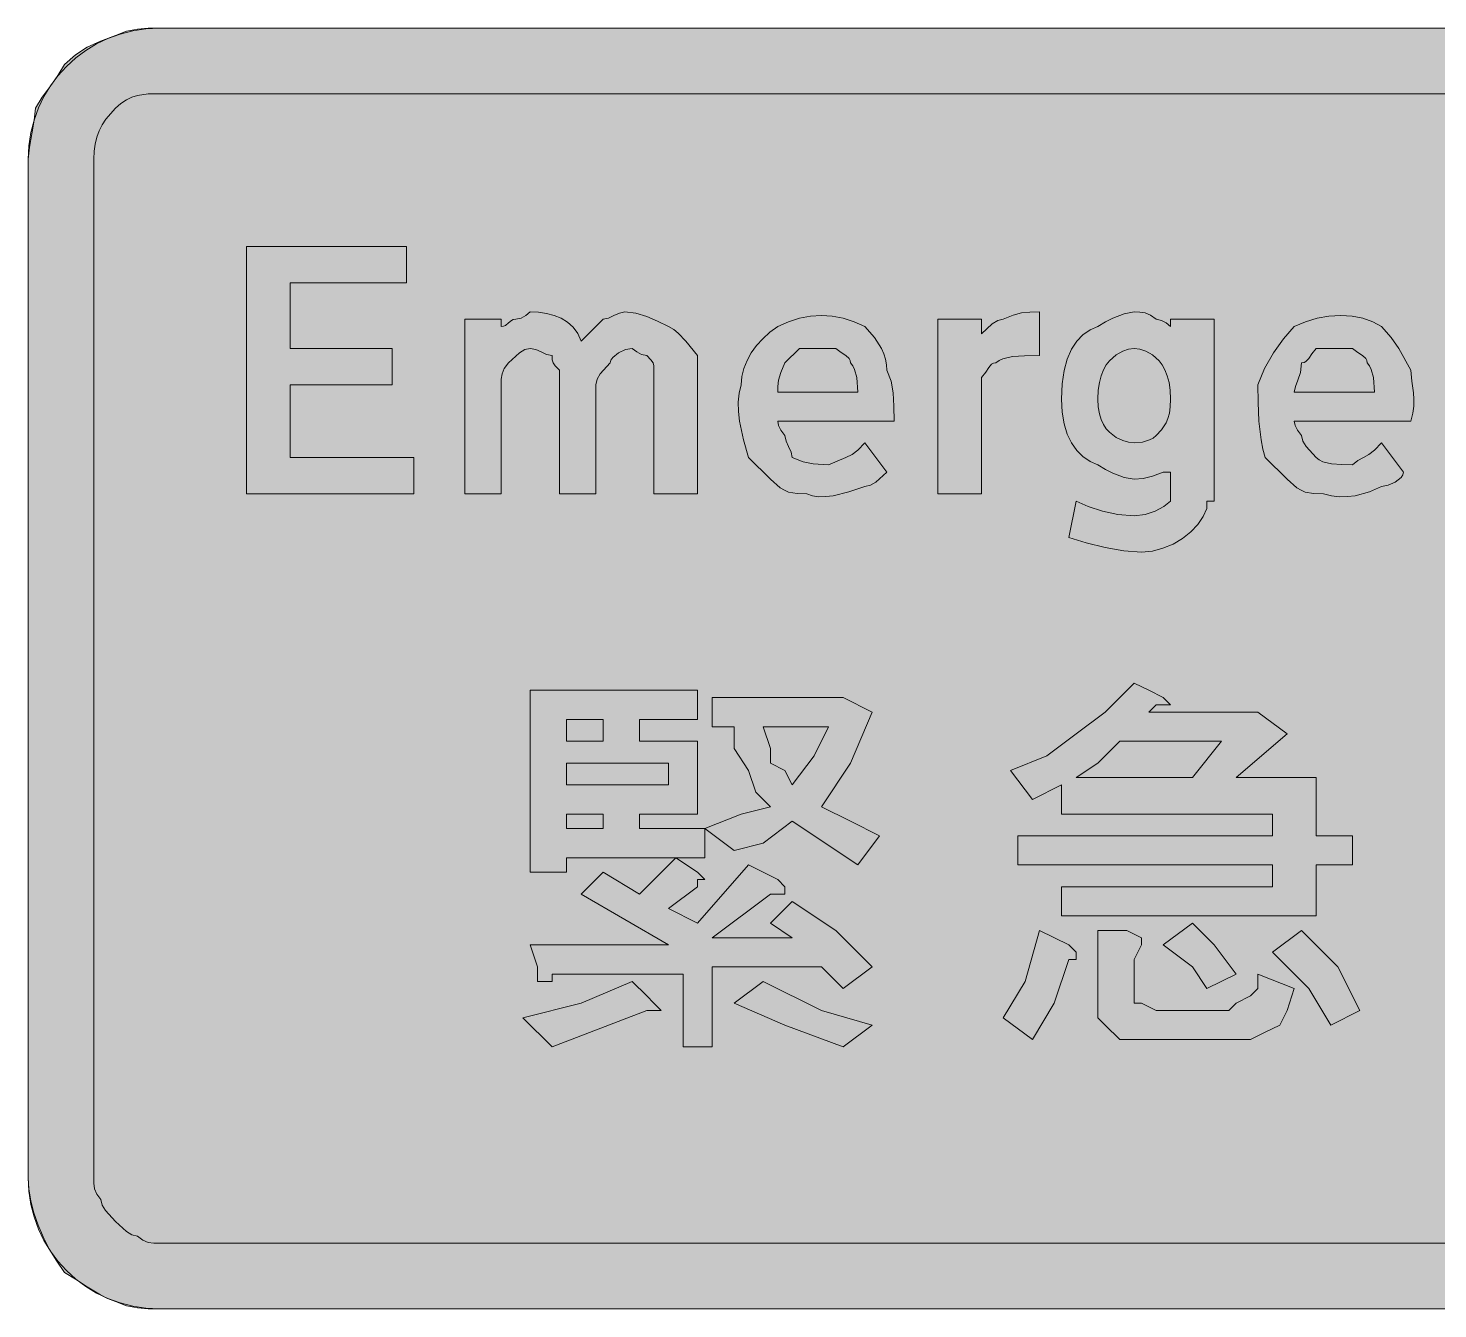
# Model space of a CAD drawing. Header units: metres. Extents: x 14 to 553, y 30 to 241.
# Drawn here: x 13.9 to 246.4, y 29.8 to 241 of the extents above; entities that cross this region are included whole.
import ezdxf

# ---------------------------------------------------------------- set-up
doc = ezdxf.new("R2010")
doc.units = ezdxf.units.M
for name, color, linetype, true_color in [('FILL_BLUE_0000FF', 7, 'Continuous', 0x0000ff), ('FILL_WHITE_FFFFFF', 7, 'Continuous', 0xffffff), ('STROKE_BLUE_0000FF', 7, 'Continuous', 0x0000ff)]:
    doc.layers.add(name, color=color, linetype=linetype, true_color=true_color)

msp = doc.modelspace()

# ---------------------------------------------------------------- hatches: boundary and pattern name
at = {"layer": 'FILL_BLUE_0000FF', "true_color": 0x0000ff}
h = msp.add_hatch(color=7, dxfattribs=at)
h.dxf.hatch_style = 1
h.paths.add_polyline_path([(532.95, 230.12), (534.75, 229.86), (535.65, 229.57), (536.55, 229.15), (537.45, 228.55), (538.35, 227.76), (539.93, 225.94), (540.54, 225), (541.05, 224.01), (541.44, 222.97), (541.73, 221.85), (541.89, 220.66), (541.95, 219.36), (541.95, 51.36), (541.89, 50.41), (541.73, 49.39), (541.44, 48.34), (541.05, 47.31), (540.54, 46.33), (539.93, 45.45), (539.19, 44.72), (538.35, 44.16), (536.55, 42.58), (534.75, 41.46), (533.85, 41.07), (532.95, 40.78), (532.05, 40.62), (531.15, 40.56), (35.55, 40.56), (34.65, 40.58), (33.75, 40.71), (32.85, 41.07), (31.95, 41.76), (31.05, 41.97), (30.15, 42.51), (28.35, 44.16), (26.7, 45.96), (26.16, 46.86), (25.95, 47.76), (25.26, 48.66), (24.9, 49.56), (24.77, 50.46), (24.75, 51.36), (24.75, 219.36), (24.81, 220.66), (24.98, 221.85), (25.26, 222.97), (25.65, 224.01), (26.16, 225), (26.78, 225.94), (28.35, 227.76), (29.25, 228.55), (30.15, 229.15), (31.05, 229.57), (31.95, 229.86), (33.75, 230.12), (35.55, 230.16), (531.15, 230.16), (532.95, 230.12)])
at = {"layer": 'FILL_WHITE_FFFFFF', "true_color": 0xffffff}
h = msp.add_hatch(color=7, dxfattribs=at)
h.dxf.hatch_style = 1
h.paths.add_polyline_path([(533, 240.9), (534.94, 240.7), (536.93, 240.33), (538.95, 239.76), (540.97, 238.97), (542.96, 237.92), (544.9, 236.6), (546.75, 234.96), (548.04, 233.16), (549.21, 231.34), (550.23, 229.5), (551.1, 227.61), (551.8, 225.67), (552.32, 223.65), (552.64, 221.56), (552.75, 219.36), (552.75, 51.36), (552.56, 49.54), (552.15, 47.61), (551.74, 45.45), (551.55, 42.96), (550.46, 41.16), (549.15, 39.36), (547.84, 37.56), (546.75, 35.76), (544.9, 34.47), (542.96, 33.3), (540.97, 32.28), (538.95, 31.41), (536.93, 30.71), (534.94, 30.19), (533, 29.87), (531.15, 29.76), (35.55, 29.76), (33.75, 29.78), (31.95, 29.91), (30.15, 30.27), (28.35, 30.96), (27.05, 31.46), (25.86, 32.05), (23.7, 33.36), (21.77, 34.67), (19.95, 35.76), (18.66, 37.61), (17.49, 39.55), (16.47, 41.54), (15.6, 43.56), (14.9, 45.58), (14.38, 47.57), (14.06, 49.51), (13.95, 51.36), (13.95, 219.36), (14.14, 221.35), (14.55, 223.56), (14.96, 225.77), (15.15, 227.76), (16.24, 229.56), (17.55, 231.36), (18.86, 233.16), (19.95, 234.96), (21.77, 236.55), (23.7, 237.81), (25.86, 238.84), (28.35, 239.76), (30.15, 240.45), (31.95, 240.81), (33.75, 240.94), (35.55, 240.96), (531.15, 240.96), (533, 240.9)])
h = msp.add_hatch(color=7, dxfattribs=at)
h.dxf.hatch_style = 1
h.paths.add_polyline_path([(49.95, 204.96), (76.35, 204.96), (76.35, 198.96), (57.15, 198.96), (57.15, 188.16), (73.95, 188.16), (73.95, 182.16), (57.15, 182.16), (57.15, 170.16), (77.55, 170.16), (77.55, 164.16), (49.95, 164.16), (49.95, 204.96)])
h = msp.add_hatch(color=7, dxfattribs=at)
h.dxf.hatch_style = 1
h.paths.add_polyline_path([(91.95, 191.76), (92.35, 191.81), (92.66, 191.95), (93.15, 192.36), (93.64, 192.77), (93.95, 192.91), (94.35, 192.96), (95.23, 193.15), (96, 193.56), (96.75, 194.16), (98.1, 194.1), (99.41, 193.92), (100.67, 193.59), (101.85, 193.11), (102.91, 192.46), (103.84, 191.63), (104.59, 190.6), (105.15, 189.36), (108.75, 192.96), (109.65, 193.15), (110.55, 193.56), (111.45, 193.97), (112.35, 194.16), (114.15, 193.95), (115.95, 193.41), (117.75, 192.64), (119.55, 191.76), (120.4, 191.26), (121.14, 190.67), (122.4, 189.36), (124.35, 186.96), (124.35, 185.76), (124.35, 184.56), (124.35, 164.16), (117.15, 164.16), (117.15, 183.36), (117.15, 184.56), (117.13, 185.27), (117, 185.76), (116.64, 186.25), (115.95, 186.96), (115.07, 187.15), (114.3, 187.56), (113.55, 188.16), (112.48, 187.95), (111.3, 187.41), (110.34, 186.64), (110.06, 186.21), (109.95, 185.76), (108.3, 183.96), (107.76, 183.06), (107.55, 182.16), (107.55, 164.16), (101.55, 164.16), (101.55, 183.36), (101.55, 184.56), (100.86, 185.27), (100.5, 185.76), (100.37, 186.25), (100.35, 186.96), (99.45, 187.15), (98.55, 187.56), (97.65, 187.97), (96.75, 188.16), (95.85, 187.95), (94.95, 187.41), (93.15, 185.76), (92.46, 184.86), (92.1, 183.96), (91.97, 183.06), (91.95, 182.16), (91.95, 164.16), (85.95, 164.16), (85.95, 192.96), (91.95, 192.96), (91.95, 191.76)])
h = msp.add_hatch(color=7, dxfattribs=at)
h.dxf.hatch_style = 1
h.paths.add_polyline_path([(139.35, 164.46), (138.67, 164.75), (137.96, 165.17), (136.35, 166.56), (132.75, 170.16), (131.89, 173.05), (131.25, 176.16), (131.09, 177.73), (131.06, 179.27), (131.21, 180.76), (131.55, 182.16), (131.66, 183.51), (131.98, 184.84), (132.5, 186.15), (133.2, 187.41), (134.07, 188.62), (135.09, 189.75), (136.26, 190.81), (137.55, 191.76), (139.35, 192.55), (141.15, 193.11), (142.95, 193.45), (144.75, 193.56), (146.55, 193.45), (148.35, 193.11), (150.15, 192.55), (151.95, 191.76), (153.53, 189.96), (154.65, 188.16), (155.04, 187.26), (155.32, 186.36), (155.49, 185.46), (155.55, 184.56), (156.24, 182.74), (156.6, 180.81), (156.73, 178.65), (156.75, 176.16), (137.55, 176.16), (137.7, 175.41), (138.06, 174.64), (138.75, 173.76), (138.94, 172.86), (139.35, 171.96), (139.76, 171.06), (139.95, 170.16), (141.73, 169.47), (143.4, 169.11), (145.95, 168.96), (148.8, 170.16), (149.83, 170.65), (150.75, 171.36), (151.95, 172.56), (155.55, 167.76), (153.75, 166.11), (152.85, 165.57), (151.95, 165.36), (149.27, 164.5), (146.7, 163.86), (145.49, 163.7), (144.36, 163.67), (143.3, 163.82), (142.35, 164.16), (140.74, 164.2), (139.35, 164.46)])
h.paths.add_polyline_path([(150.6, 183.36), (150.24, 184.67), (149.95, 185.26), (149.55, 185.76), (149.5, 186.16), (149.34, 186.47), (148.8, 186.96), (148.03, 187.45), (147.15, 188.16), (141.15, 188.16), (138.75, 185.76), (138.06, 184.17), (137.7, 182.91), (137.57, 181.88), (137.55, 180.96), (150.75, 180.96), (150.6, 183.36)], flags=16)
h = msp.add_hatch(color=7, dxfattribs=at)
h.dxf.hatch_style = 1
h.paths.add_polyline_path([(172.95, 192.21), (173.85, 192.75), (174.75, 192.96), (176.36, 193.65), (177.75, 194.01), (179.14, 194.14), (180.75, 194.16), (180.75, 186.96), (178.28, 186.94), (176.25, 186.81), (174.68, 186.45), (174.06, 186.16), (173.55, 185.76), (173.15, 185.71), (172.84, 185.55), (172.35, 185.01), (171.86, 184.24), (171.15, 183.36), (171.15, 180.96), (171.15, 164.16), (163.95, 164.16), (163.95, 192.96), (171.15, 192.96), (171.15, 190.56), (172.95, 192.21)])
h = msp.add_hatch(color=7, dxfattribs=at)
h.dxf.hatch_style = 1
h.paths.add_polyline_path([(209.55, 192.96), (209.55, 162.96), (208.35, 162.96), (208.35, 161.76), (207.74, 160.42), (206.83, 159.12), (205.67, 157.9), (204.3, 156.81), (202.76, 155.89), (201.09, 155.18), (199.34, 154.72), (197.55, 154.56), (194.66, 154.77), (191.55, 155.31), (188.44, 156.08), (185.55, 156.96), (186.75, 162.96), (188.76, 162.08), (191.1, 161.31), (193.67, 160.77), (196.35, 160.56), (198.13, 160.77), (199.8, 161.31), (201.24, 162.08), (202.35, 162.96), (202.35, 164.16), (202.35, 165.36), (202.35, 167.76), (201.15, 167.76), (199.39, 167.07), (197.85, 166.71), (196.35, 166.56), (194.7, 166.86), (192.81, 167.57), (191.64, 168.17), (190.35, 168.96), (189.06, 169.52), (187.89, 170.31), (186.87, 171.32), (186, 172.56), (185.3, 174.02), (184.78, 175.71), (184.46, 177.62), (184.35, 179.76), (184.46, 182.29), (184.78, 184.5), (185.3, 186.4), (186, 188.01), (186.87, 189.33), (187.89, 190.39), (189.06, 191.2), (190.35, 191.76), (191.64, 192.55), (192.81, 193.15), (194.7, 193.86), (196.35, 194.16), (197.25, 194.14), (198.15, 194.01), (199.05, 193.65), (199.95, 192.96), (200.83, 192.77), (201.6, 192.36), (202.35, 191.76), (202.35, 192.96), (209.55, 192.96)])
h.paths.add_polyline_path([(194.45, 187.72), (193.35, 187.11), (192.25, 186.11), (191.74, 185.43), (191.29, 184.62), (190.9, 183.65), (190.61, 182.53), (190.42, 181.24), (190.35, 179.76), (190.42, 178.49), (190.61, 177.38), (190.9, 176.42), (191.29, 175.6), (191.74, 174.9), (192.25, 174.32), (193.35, 173.46), (194.45, 172.94), (195.41, 172.67), (196.35, 172.56), (197.7, 172.71), (198.88, 173.07), (199.45, 173.36), (199.95, 173.76), (200.83, 174.7), (201.6, 175.86), (201.91, 176.6), (202.14, 177.47), (202.3, 178.52), (202.35, 179.76), (202.28, 181.24), (202.09, 182.53), (201.8, 183.65), (201.41, 184.62), (200.96, 185.43), (200.45, 186.11), (199.35, 187.11), (198.25, 187.72), (197.29, 188.03), (196.35, 188.16), (195.41, 188.03), (194.45, 187.72)], flags=16)
h = msp.add_hatch(color=7, dxfattribs=at)
h.dxf.hatch_style = 1
h.paths.add_polyline_path([(224.55, 164.46), (223.87, 164.75), (223.16, 165.17), (221.55, 166.56), (217.95, 170.16), (217.55, 171.56), (217.26, 173.05), (216.9, 176.16), (216.77, 179.27), (216.75, 182.16), (217.86, 184.84), (219.3, 187.41), (220.97, 189.75), (222.75, 191.76), (224.6, 192.55), (226.52, 193.11), (228.47, 193.45), (230.4, 193.56), (232.28, 193.45), (234.06, 193.11), (235.69, 192.55), (237.15, 191.76), (238.74, 189.96), (240, 188.16), (241.95, 184.56), (242.12, 182.74), (242.4, 180.81), (242.48, 179.77), (242.46, 178.65), (242.29, 177.46), (241.95, 176.16), (222.75, 176.16), (222.9, 175.41), (223.26, 174.64), (223.95, 173.76), (224.16, 172.86), (224.7, 171.96), (226.35, 170.16), (226.85, 169.76), (227.46, 169.47), (228.9, 169.11), (230.57, 168.98), (232.35, 168.96), (233.25, 169.67), (234.15, 170.16), (235.05, 170.65), (235.95, 171.36), (237.15, 172.56), (240.75, 167.76), (240.64, 167.31), (240.36, 166.88), (239.4, 166.11), (238.22, 165.57), (237.15, 165.36), (235.14, 164.5), (232.8, 163.86), (231.54, 163.7), (230.23, 163.67), (228.9, 163.82), (227.55, 164.16), (225.94, 164.2), (224.55, 164.46)])
h.paths.add_polyline_path([(235.8, 183.36), (235.44, 184.67), (235.15, 185.26), (234.75, 185.76), (234.7, 186.16), (234.54, 186.47), (234, 186.96), (233.23, 187.45), (232.35, 188.16), (226.35, 188.16), (225.64, 187.28), (225.15, 186.51), (224.66, 185.97), (224.35, 185.81), (223.95, 185.76), (223.76, 184.17), (223.35, 182.91), (222.94, 181.88), (222.75, 180.96), (235.95, 180.96), (235.8, 183.36)], flags=16)
h = msp.add_hatch(color=7, dxfattribs=at)
h.dxf.hatch_style = 1
h.paths.add_polyline_path([(186.75, 124.56), (191.55, 128.16), (196.35, 132.96), (198.75, 131.76), (201.15, 130.56), (202.35, 129.36), (201.15, 129.36), (199.95, 129.36), (198.75, 128.16), (214.35, 128.16), (216.75, 128.16), (221.55, 124.56), (213.15, 117.36), (226.35, 117.36), (226.35, 107.76), (232.35, 107.76), (232.35, 102.96), (226.35, 102.96), (226.35, 94.56), (184.35, 94.56), (184.35, 99.36), (219.15, 99.36), (219.15, 102.96), (177.15, 102.96), (177.15, 107.76), (219.15, 107.76), (219.15, 111.36), (184.35, 111.36), (184.35, 116.16), (179.55, 113.76), (175.95, 118.56), (181.95, 120.96), (186.75, 124.56)])
h.paths.add_polyline_path([(186.75, 117.36), (205.95, 117.36), (210.75, 123.36), (193.95, 123.36), (190.35, 119.76), (186.75, 117.36)], flags=16)
h = msp.add_hatch(color=7, dxfattribs=at)
h.dxf.hatch_style = 1
h.paths.add_polyline_path([(114.75, 123.36), (124.35, 123.36), (124.35, 111.36), (114.75, 111.36), (114.75, 108.96), (125.55, 108.96), (125.55, 104.16), (102.75, 104.16), (102.75, 101.76), (96.75, 101.76), (96.75, 131.76), (124.35, 131.76), (124.35, 126.96), (114.75, 126.96), (114.75, 123.36)])
h.paths.add_polyline_path([(102.75, 108.96), (108.75, 108.96), (108.75, 111.36), (102.75, 111.36), (102.75, 108.96)], flags=16)
h.paths.add_polyline_path([(102.75, 126.96), (102.75, 123.36), (108.75, 123.36), (108.75, 126.96), (102.75, 126.96)], flags=16)
h.paths.add_polyline_path([(119.55, 119.76), (102.75, 119.76), (102.75, 116.16), (119.55, 116.16), (119.55, 119.76)], flags=16)
h = msp.add_hatch(color=7, dxfattribs=at)
h.dxf.hatch_style = 1
h.paths.add_polyline_path([(148.35, 130.56), (153.15, 128.16), (149.55, 119.76), (144.75, 112.56), (149.55, 110.16), (154.35, 107.76), (150.75, 102.96), (139.95, 110.16), (135.15, 106.56), (130.35, 105.36), (125.55, 108.96), (131.55, 111.36), (136.35, 112.56), (133.95, 114.96), (132.75, 118.56), (130.35, 122.16), (130.35, 125.76), (126.75, 125.76), (126.75, 130.56), (147.15, 130.56), (148.35, 130.56)])
h.paths.add_polyline_path([(136.35, 119.76), (138.75, 118.56), (139.95, 116.16), (143.55, 120.96), (145.95, 125.76), (135.15, 125.76), (136.35, 122.16), (136.35, 119.76)], flags=16)
h = msp.add_hatch(color=7, dxfattribs=at)
h.dxf.hatch_style = 1
h.paths.add_polyline_path([(114.75, 98.16), (120.75, 104.16), (124.35, 101.76), (125.55, 100.56), (124.35, 100.56), (124.35, 99.36), (119.55, 95.76), (124.35, 93.36), (132.75, 102.96), (137.55, 100.56), (138.75, 99.36), (138.75, 98.16), (137.55, 98.16), (136.35, 98.16), (126.75, 90.96), (139.95, 90.96), (136.35, 93.36), (139.95, 96.96), (147.15, 92.16), (153.15, 86.16), (148.35, 82.56), (144.75, 86.16), (126.75, 86.16), (126.75, 72.96), (121.95, 72.96), (121.95, 84.96), (100.35, 84.96), (100.35, 83.76), (99.15, 83.76), (97.95, 83.76), (97.95, 86.16), (96.75, 89.76), (119.55, 89.76), (105.15, 98.16), (108.75, 101.76), (114.75, 98.16)])
h = msp.add_hatch(color=7, dxfattribs=at)
h.dxf.hatch_style = 1
h.paths.add_polyline_path([(205.95, 86.16), (201.15, 89.76), (205.95, 93.36), (209.55, 89.76), (213.15, 84.96), (208.35, 82.56), (205.95, 86.16)])
h = msp.add_hatch(color=7, dxfattribs=at)
h.dxf.hatch_style = 1
h.paths.add_polyline_path([(178.35, 83.76), (180.75, 92.16), (185.55, 89.76), (186.75, 88.56), (186.75, 87.36), (185.55, 87.36), (183.15, 80.16), (179.55, 74.16), (174.75, 77.76), (178.35, 83.76)])
h = msp.add_hatch(color=7, dxfattribs=at)
h.dxf.hatch_style = 1
h.paths.add_polyline_path([(195.15, 92.16), (197.55, 90.96), (197.55, 89.76), (196.35, 87.36), (196.35, 82.56), (196.35, 81.36), (196.35, 80.16), (197.55, 80.16), (199.95, 78.96), (211.95, 78.96), (213.15, 80.16), (215.55, 81.36), (216.75, 82.56), (216.75, 84.96), (222.75, 82.56), (221.55, 78.96), (220.35, 76.56), (217.95, 75.36), (215.55, 74.16), (211.95, 74.16), (197.55, 74.16), (193.95, 74.16), (191.55, 76.56), (190.35, 77.76), (190.35, 81.36), (190.35, 92.16), (195.15, 92.16)])
h = msp.add_hatch(color=7, dxfattribs=at)
h.dxf.hatch_style = 1
h.paths.add_polyline_path([(225.15, 82.56), (219.15, 88.56), (223.95, 92.16), (229.95, 86.16), (233.55, 78.96), (228.75, 76.56), (225.15, 82.56)])
h = msp.add_hatch(color=7, dxfattribs=at)
h.dxf.hatch_style = 1
h.paths.add_polyline_path([(105.15, 80.16), (113.55, 83.76), (115.95, 81.36), (117.15, 80.16), (118.35, 78.96), (117.15, 78.96), (115.95, 78.96), (100.35, 72.96), (95.55, 77.76), (105.15, 80.16)])
h = msp.add_hatch(color=7, dxfattribs=at)
h.dxf.hatch_style = 1
h.paths.add_polyline_path([(144.75, 78.96), (153.15, 76.56), (148.35, 72.96), (138.75, 76.56), (130.35, 80.16), (135.15, 83.76), (144.75, 78.96)])

# ---------------------------------------------------------------- linework, layer by layer
at = {"layer": 'FILL_BLUE_0000FF', "lineweight": 0, "true_color": 0x0000ff}
msp.add_lwpolyline([(531.15, 40.56), (35.55, 40.56), (34.65, 40.58), (33.75, 40.71), (32.85, 41.07), (31.95, 41.76), (31.05, 41.97), (30.15, 42.51), (28.35, 44.16), (26.7, 45.96), (26.16, 46.86), (25.95, 47.76), (25.26, 48.66), (24.9, 49.56), (24.77, 50.46), (24.75, 51.36), (24.75, 219.36), (24.81, 220.66), (24.98, 221.85), (25.26, 222.97), (25.65, 224.01), (26.16, 225), (26.78, 225.94), (28.35, 227.76), (29.25, 228.55), (30.15, 229.15), (31.05, 229.57), (31.95, 229.86), (33.75, 230.12), (35.55, 230.16), (531.15, 230.16)], dxfattribs=at)
at = {"layer": 'FILL_WHITE_FFFFFF', "lineweight": 0, "true_color": 0xffffff}
msp.add_lwpolyline([(531.15, 29.76), (35.55, 29.76), (33.75, 29.78), (31.95, 29.91), (30.15, 30.27), (28.35, 30.96), (27.05, 31.46), (25.86, 32.05), (23.7, 33.36), (21.77, 34.67), (19.95, 35.76), (18.66, 37.61), (17.49, 39.55), (16.47, 41.54), (15.6, 43.56), (14.9, 45.58), (14.38, 47.57), (14.06, 49.51), (13.95, 51.36), (13.95, 219.36), (14.14, 221.35), (14.55, 223.56), (14.96, 225.77), (15.15, 227.76), (16.24, 229.56), (17.55, 231.36), (18.86, 233.16), (19.95, 234.96), (21.77, 236.55), (23.7, 237.81), (25.86, 238.84), (28.35, 239.76), (30.15, 240.45), (31.95, 240.81), (33.75, 240.94), (35.55, 240.96), (531.15, 240.96)], dxfattribs=at)
for points in [[(49.95, 204.96), (76.35, 204.96), (76.35, 198.96), (57.15, 198.96), (57.15, 188.16), (73.95, 188.16), (73.95, 182.16), (57.15, 182.16), (57.15, 170.16), (77.55, 170.16), (77.55, 164.16), (49.95, 164.16)], [(91.95, 191.76), (92.35, 191.81), (92.66, 191.95), (93.15, 192.36), (93.64, 192.77), (93.95, 192.91), (94.35, 192.96), (95.23, 193.15), (96, 193.56), (96.75, 194.16), (98.1, 194.1), (99.41, 193.92), (100.67, 193.59), (101.85, 193.11), (102.91, 192.46), (103.84, 191.63), (104.59, 190.6), (105.15, 189.36), (108.75, 192.96), (109.65, 193.15), (110.55, 193.56), (111.45, 193.97), (112.35, 194.16), (114.15, 193.95), (115.95, 193.41), (117.75, 192.64), (119.55, 191.76), (120.4, 191.26), (121.14, 190.67), (122.4, 189.36), (124.35, 186.96), (124.35, 185.76), (124.35, 184.56), (124.35, 164.16), (117.15, 164.16), (117.15, 183.36), (117.15, 184.56), (117.13, 185.27), (117, 185.76), (116.64, 186.25), (115.95, 186.96), (115.07, 187.15), (114.3, 187.56), (113.55, 188.16), (112.48, 187.95), (111.3, 187.41), (110.34, 186.64), (110.06, 186.21), (109.95, 185.76), (108.3, 183.96), (107.76, 183.06), (107.55, 182.16), (107.55, 164.16), (101.55, 164.16), (101.55, 183.36), (101.55, 184.56), (100.86, 185.27), (100.5, 185.76), (100.37, 186.25), (100.35, 186.96), (99.45, 187.15), (98.55, 187.56), (97.65, 187.97), (96.75, 188.16), (95.85, 187.95), (94.95, 187.41), (93.15, 185.76), (92.46, 184.86), (92.1, 183.96), (91.97, 183.06), (91.95, 182.16), (91.95, 164.16), (85.95, 164.16), (85.95, 192.96), (91.95, 192.96)], [(139.35, 164.46), (138.67, 164.75), (137.96, 165.17), (136.35, 166.56), (132.75, 170.16), (131.89, 173.05), (131.25, 176.16), (131.09, 177.73), (131.06, 179.27), (131.21, 180.76), (131.55, 182.16), (131.66, 183.51), (131.98, 184.84), (132.5, 186.15), (133.2, 187.41), (134.07, 188.62), (135.09, 189.75), (136.26, 190.81), (137.55, 191.76), (139.35, 192.55), (141.15, 193.11), (142.95, 193.45), (144.75, 193.56), (146.55, 193.45), (148.35, 193.11), (150.15, 192.55), (151.95, 191.76), (153.53, 189.96), (154.65, 188.16), (155.04, 187.26), (155.32, 186.36), (155.49, 185.46), (155.55, 184.56), (156.24, 182.74), (156.6, 180.81), (156.73, 178.65), (156.75, 176.16), (137.55, 176.16), (137.7, 175.41), (138.06, 174.64), (138.75, 173.76), (138.94, 172.86), (139.35, 171.96), (139.76, 171.06), (139.95, 170.16), (141.73, 169.47), (143.4, 169.11), (145.95, 168.96), (148.8, 170.16), (149.83, 170.65), (150.75, 171.36), (151.95, 172.56), (155.55, 167.76), (153.75, 166.11), (152.85, 165.57), (151.95, 165.36), (149.27, 164.5), (146.7, 163.86), (145.49, 163.7), (144.36, 163.67), (143.3, 163.82), (142.35, 164.16), (140.74, 164.2)], [(172.95, 192.21), (173.85, 192.75), (174.75, 192.96), (176.36, 193.65), (177.75, 194.01), (179.14, 194.14), (180.75, 194.16), (180.75, 186.96), (178.28, 186.94), (176.25, 186.81), (174.68, 186.45), (174.06, 186.16), (173.55, 185.76), (173.15, 185.71), (172.84, 185.55), (172.35, 185.01), (171.86, 184.24), (171.15, 183.36), (171.15, 180.96), (171.15, 164.16), (163.95, 164.16), (163.95, 192.96), (171.15, 192.96), (171.15, 190.56)], [(209.55, 192.96), (209.55, 162.96), (208.35, 162.96), (208.35, 161.76), (207.74, 160.42), (206.83, 159.12), (205.67, 157.9), (204.3, 156.81), (202.76, 155.89), (201.09, 155.18), (199.34, 154.72), (197.55, 154.56), (194.66, 154.77), (191.55, 155.31), (188.44, 156.08), (185.55, 156.96), (186.75, 162.96), (188.76, 162.08), (191.1, 161.31), (193.67, 160.77), (196.35, 160.56), (198.13, 160.77), (199.8, 161.31), (201.24, 162.08), (202.35, 162.96), (202.35, 164.16), (202.35, 165.36), (202.35, 167.76), (201.15, 167.76), (199.39, 167.07), (197.85, 166.71), (196.35, 166.56), (194.7, 166.86), (192.81, 167.57), (191.64, 168.17), (190.35, 168.96), (189.06, 169.52), (187.89, 170.31), (186.87, 171.32), (186, 172.56), (185.3, 174.02), (184.78, 175.71), (184.46, 177.62), (184.35, 179.76), (184.46, 182.29), (184.78, 184.5), (185.3, 186.4), (186, 188.01), (186.87, 189.33), (187.89, 190.39), (189.06, 191.2), (190.35, 191.76), (191.64, 192.55), (192.81, 193.15), (194.7, 193.86), (196.35, 194.16), (197.25, 194.14), (198.15, 194.01), (199.05, 193.65), (199.95, 192.96), (200.83, 192.77), (201.6, 192.36), (202.35, 191.76), (202.35, 192.96)], [(224.55, 164.46), (223.87, 164.75), (223.16, 165.17), (221.55, 166.56), (217.95, 170.16), (217.55, 171.56), (217.26, 173.05), (216.9, 176.16), (216.77, 179.27), (216.75, 182.16), (217.86, 184.84), (219.3, 187.41), (220.97, 189.75), (222.75, 191.76), (224.6, 192.55), (226.52, 193.11), (228.47, 193.45), (230.4, 193.56), (232.28, 193.45), (234.06, 193.11), (235.69, 192.55), (237.15, 191.76), (238.74, 189.96), (240, 188.16), (241.95, 184.56), (242.12, 182.74), (242.4, 180.81), (242.48, 179.77), (242.46, 178.65), (242.29, 177.46), (241.95, 176.16), (222.75, 176.16), (222.9, 175.41), (223.26, 174.64), (223.95, 173.76), (224.16, 172.86), (224.7, 171.96), (226.35, 170.16), (226.85, 169.76), (227.46, 169.47), (228.9, 169.11), (230.57, 168.98), (232.35, 168.96), (233.25, 169.67), (234.15, 170.16), (235.05, 170.65), (235.95, 171.36), (237.15, 172.56), (240.75, 167.76), (240.64, 167.31), (240.36, 166.88), (239.4, 166.11), (238.22, 165.57), (237.15, 165.36), (235.14, 164.5), (232.8, 163.86), (231.54, 163.7), (230.23, 163.67), (228.9, 163.82), (227.55, 164.16), (225.94, 164.2)], [(150.6, 183.36), (150.24, 184.67), (149.95, 185.26), (149.55, 185.76), (149.5, 186.16), (149.34, 186.47), (148.8, 186.96), (148.03, 187.45), (147.15, 188.16), (141.15, 188.16), (138.75, 185.76), (138.06, 184.17), (137.7, 182.91), (137.57, 181.88), (137.55, 180.96), (150.75, 180.96)], [(194.45, 187.72), (193.35, 187.11), (192.25, 186.11), (191.74, 185.43), (191.29, 184.62), (190.9, 183.65), (190.61, 182.53), (190.42, 181.24), (190.35, 179.76), (190.42, 178.49), (190.61, 177.38), (190.9, 176.42), (191.29, 175.6), (191.74, 174.9), (192.25, 174.32), (193.35, 173.46), (194.45, 172.94), (195.41, 172.67), (196.35, 172.56), (197.7, 172.71), (198.88, 173.07), (199.45, 173.36), (199.95, 173.76), (200.83, 174.7), (201.6, 175.86), (201.91, 176.6), (202.14, 177.47), (202.3, 178.52), (202.35, 179.76), (202.28, 181.24), (202.09, 182.53), (201.8, 183.65), (201.41, 184.62), (200.96, 185.43), (200.45, 186.11), (199.35, 187.11), (198.25, 187.72), (197.29, 188.03), (196.35, 188.16), (195.41, 188.03)], [(235.8, 183.36), (235.44, 184.67), (235.15, 185.26), (234.75, 185.76), (234.7, 186.16), (234.54, 186.47), (234, 186.96), (233.23, 187.45), (232.35, 188.16), (226.35, 188.16), (225.64, 187.28), (225.15, 186.51), (224.66, 185.97), (224.35, 185.81), (223.95, 185.76), (223.76, 184.17), (223.35, 182.91), (222.94, 181.88), (222.75, 180.96), (235.95, 180.96)], [(186.75, 124.56), (191.55, 128.16), (196.35, 132.96), (198.75, 131.76), (201.15, 130.56), (202.35, 129.36), (201.15, 129.36), (199.95, 129.36), (198.75, 128.16), (214.35, 128.16), (216.75, 128.16), (221.55, 124.56), (213.15, 117.36), (226.35, 117.36), (226.35, 107.76), (232.35, 107.76), (232.35, 102.96), (226.35, 102.96), (226.35, 94.56), (184.35, 94.56), (184.35, 99.36), (219.15, 99.36), (219.15, 102.96), (177.15, 102.96), (177.15, 107.76), (219.15, 107.76), (219.15, 111.36), (184.35, 111.36), (184.35, 116.16), (179.55, 113.76), (175.95, 118.56), (181.95, 120.96)], [(114.75, 123.36), (124.35, 123.36), (124.35, 111.36), (114.75, 111.36), (114.75, 108.96), (125.55, 108.96), (125.55, 104.16), (102.75, 104.16), (102.75, 101.76), (96.75, 101.76), (96.75, 131.76), (124.35, 131.76), (124.35, 126.96), (114.75, 126.96)], [(148.35, 130.56), (153.15, 128.16), (149.55, 119.76), (144.75, 112.56), (149.55, 110.16), (154.35, 107.76), (150.75, 102.96), (139.95, 110.16), (135.15, 106.56), (130.35, 105.36), (125.55, 108.96), (131.55, 111.36), (136.35, 112.56), (133.95, 114.96), (132.75, 118.56), (130.35, 122.16), (130.35, 125.76), (126.75, 125.76), (126.75, 130.56), (147.15, 130.56)], [(102.75, 126.96), (102.75, 123.36), (108.75, 123.36), (108.75, 126.96)], [(136.35, 119.76), (138.75, 118.56), (139.95, 116.16), (143.55, 120.96), (145.95, 125.76), (135.15, 125.76), (136.35, 122.16)], [(186.75, 117.36), (205.95, 117.36), (210.75, 123.36), (193.95, 123.36), (190.35, 119.76)], [(119.55, 119.76), (102.75, 119.76), (102.75, 116.16), (119.55, 116.16)], [(102.75, 108.96), (108.75, 108.96), (108.75, 111.36), (102.75, 111.36)], [(114.75, 98.16), (120.75, 104.16), (124.35, 101.76), (125.55, 100.56), (124.35, 100.56), (124.35, 99.36), (119.55, 95.76), (124.35, 93.36), (132.75, 102.96), (137.55, 100.56), (138.75, 99.36), (138.75, 98.16), (137.55, 98.16), (136.35, 98.16), (126.75, 90.96), (139.95, 90.96), (136.35, 93.36), (139.95, 96.96), (147.15, 92.16), (153.15, 86.16), (148.35, 82.56), (144.75, 86.16), (126.75, 86.16), (126.75, 72.96), (121.95, 72.96), (121.95, 84.96), (100.35, 84.96), (100.35, 83.76), (99.15, 83.76), (97.95, 83.76), (97.95, 86.16), (96.75, 89.76), (119.55, 89.76), (105.15, 98.16), (108.75, 101.76)], [(205.95, 86.16), (201.15, 89.76), (205.95, 93.36), (209.55, 89.76), (213.15, 84.96), (208.35, 82.56)], [(178.35, 83.76), (180.75, 92.16), (185.55, 89.76), (186.75, 88.56), (186.75, 87.36), (185.55, 87.36), (183.15, 80.16), (179.55, 74.16), (174.75, 77.76)], [(195.15, 92.16), (197.55, 90.96), (197.55, 89.76), (196.35, 87.36), (196.35, 82.56), (196.35, 81.36), (196.35, 80.16), (197.55, 80.16), (199.95, 78.96), (211.95, 78.96), (213.15, 80.16), (215.55, 81.36), (216.75, 82.56), (216.75, 84.96), (222.75, 82.56), (221.55, 78.96), (220.35, 76.56), (217.95, 75.36), (215.55, 74.16), (211.95, 74.16), (197.55, 74.16), (193.95, 74.16), (191.55, 76.56), (190.35, 77.76), (190.35, 81.36), (190.35, 92.16)], [(225.15, 82.56), (219.15, 88.56), (223.95, 92.16), (229.95, 86.16), (233.55, 78.96), (228.75, 76.56)], [(105.15, 80.16), (113.55, 83.76), (115.95, 81.36), (117.15, 80.16), (118.35, 78.96), (117.15, 78.96), (115.95, 78.96), (100.35, 72.96), (95.55, 77.76)], [(144.75, 78.96), (153.15, 76.56), (148.35, 72.96), (138.75, 76.56), (130.35, 80.16), (135.15, 83.76)]]:
    msp.add_lwpolyline(points, close=True, dxfattribs=at)
at = {"layer": 'STROKE_BLUE_0000FF', "lineweight": 0, "true_color": 0x0000ff}
msp.add_lwpolyline([(531.15, 240.96), (35.55, 240.96), (33.33, 240.85), (31.18, 240.52), (29.1, 239.99), (27.11, 239.27), (25.22, 238.37), (23.44, 237.29), (21.78, 236.05), (20.25, 234.66), (18.86, 233.13), (17.62, 231.47), (16.54, 229.69), (15.64, 227.8), (14.92, 225.81), (14.39, 223.73), (14.06, 221.58), (13.95, 219.36), (13.95, 51.36), (14.06, 49.14), (14.39, 46.99), (14.92, 44.91), (15.64, 42.92), (16.54, 41.03), (17.62, 39.25), (18.86, 37.59), (20.25, 36.06), (21.78, 34.67), (23.44, 33.43), (25.22, 32.35), (27.11, 31.45), (29.1, 30.73), (31.18, 30.2), (33.33, 29.87), (35.55, 29.76), (531.15, 29.76)], dxfattribs=at)

doc.saveas('drawing.dxf')
